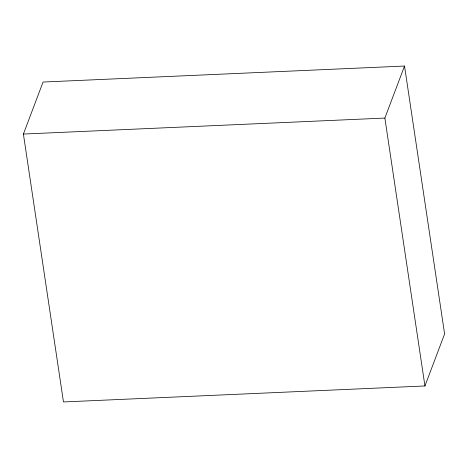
<?xml version="1.0" encoding="UTF-8"?>
<svg xmlns="http://www.w3.org/2000/svg" width="468" height="468" viewBox="0 0 468 468"><rect width="100%" height="100%" fill="white"/><g stroke="black" fill="none" stroke-linecap="round" stroke-linejoin="round"><path stroke-width="0.7" d="M23.4 134.059L43.056 82.04L404.527 66.046L444.6 333.941L424.944 385.96L63.472 401.953L23.4 134.059L384.871 118.065L404.527 66.046M384.871 118.065L424.944 385.96"/></g></svg>
